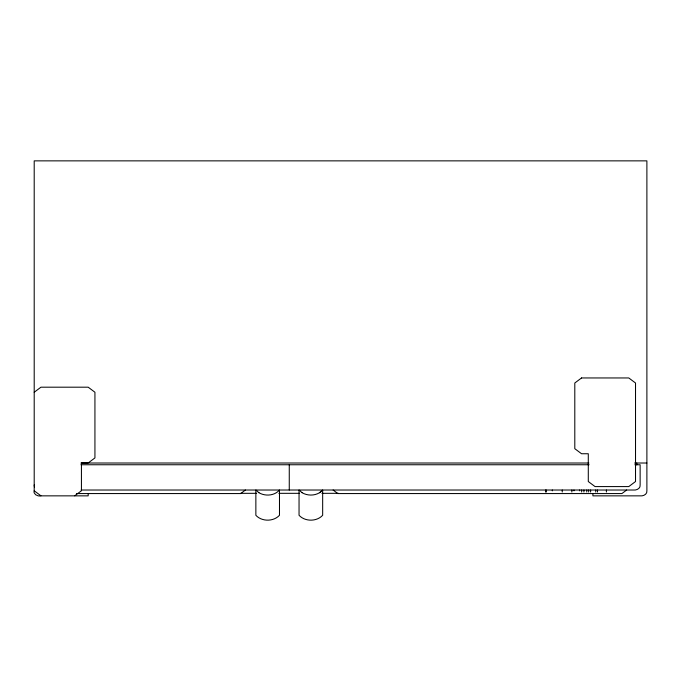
<?xml version="1.0" encoding="UTF-8"?>
<svg xmlns="http://www.w3.org/2000/svg" width="681" height="681" viewBox="0 0 681 681"><rect width="100%" height="100%" fill="white"/><g stroke="black" fill="none" stroke-linecap="round" stroke-linejoin="round"><path stroke-width="1.02" d="M34.203 484.966L34.45 487.017M319.602 492.712L322.666 490.022L322.666 515.287C316.725 521.782 304.994 521.782 299.044 515.287L299.044 490.022L302.109 492.712M34.203 392.239L40.945 387.191L88.181 387.191L94.931 392.239L94.931 457.93L88.181 462.978L81.431 462.978L81.431 490.771L74.689 495.819M245.407 490.022L240.682 493.563L76.434 493.563M626.648 490.022L621.923 493.563L337.844 493.563L333.12 490.022M321.287 491.469C316.01 495.853 307.948 496.177 302.109 492.712M80.971 463.012L588.903 463.012M634.641 463.012L646.89 463.012M80.962 464.757L589.108 464.757M634.828 464.757L640.14 464.757L640.14 484.966C640.634 488.515 636.412 490.473 633.398 490.022L81.141 490.022M240.58 493.325L256.609 493.325M278.87 493.325L299.597 493.325M321.934 493.325L338.423 493.325M592.913 493.751L592.913 495.853L640.14 495.853C643.162 496.304 647.384 494.346 646.89 490.797L646.89 160.861L34.203 160.861L34.203 490.797A3.167 3.167 0 0 0 34.237 492.925L35.667 494.755L38.11 495.828A7.372 7.372 0 0 0 40.945 495.853L88.181 495.853L88.181 493.734M258.925 492.712C265.284 496.492 274.528 495.811 279.482 490.022L279.482 515.287C273.532 521.782 261.802 521.782 255.86 515.287L255.86 490.022L258.925 492.712M34.203 490.771L40.945 495.819M636.769 463.012L636.769 464.902M606.405 490.022L606.405 492.04M597.509 490.022L597.509 492.04M595.764 490.022L595.764 492.04M590.606 490.022L590.606 492.04M588.665 490.022L588.665 492.04M586.775 490.022L586.775 492.04M583.932 490.022L583.932 492.04M581.676 490.022L581.676 492.04M579.625 490.022L579.625 490.831M573.989 490.022L573.989 490.831M571.853 490.022L571.853 492.04M562.234 490.022L562.234 492.04M552.3 490.022L552.3 490.831M546.162 490.022L546.162 492.04M545.753 490.022L545.753 492.04M289.263 464.757L289.263 490.022M581.54 377.955L574.798 383.003L574.798 448.694L581.54 453.742L588.29 453.742L588.29 481.535L595.041 486.583L628.776 486.583L635.526 481.535L635.526 383.003L628.776 377.955L581.54 377.955"/></g></svg>
